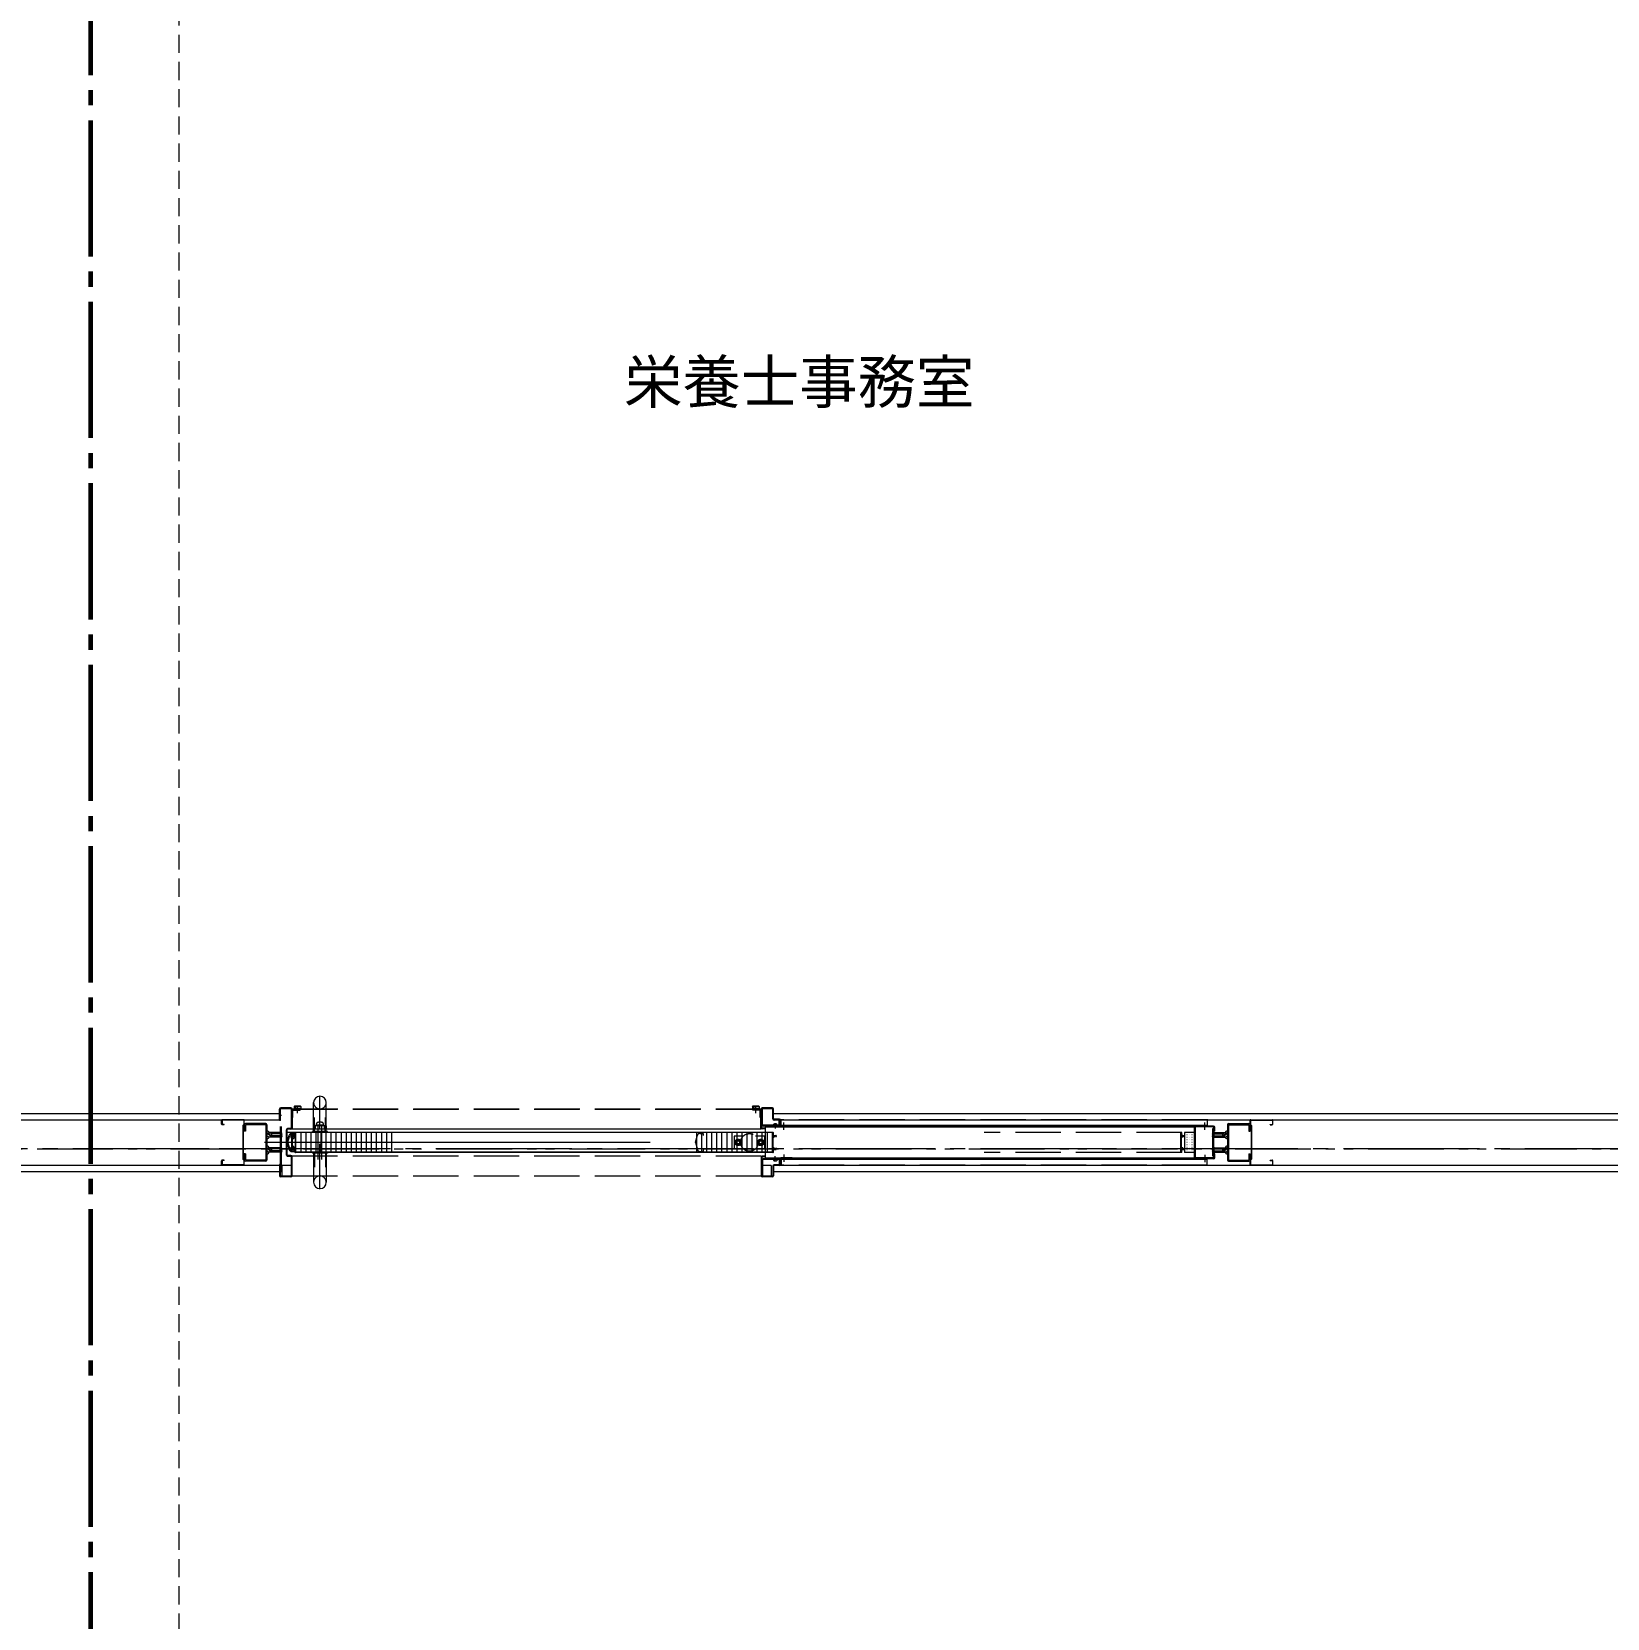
# Model space of a CAD drawing. Units: millimetres at full size, sheet at 1:30. Extents: x -16828 to 149130, y 47892 to 100313.
# Drawn here: x 12068 to 15193, y 51814 to 54962 of the extents above; entities that cross this region are included whole.
import ezdxf
from ezdxf.enums import TextEntityAlignment as Align

# ---------------------------------------------------------------- set-up
doc = ezdxf.new("R2010")
doc.units = ezdxf.units.MM
doc.header["$LTSCALE"] = 30
for name, pattern in [('CHAIN2', [12, 9, -1, 1, -1]), ('DASHED1', [1.8, 1.2, -0.6]), ('DASHED3', [4, 3, -1]), ('DOUBLE_CHAIN1', [8.8, 5, -1, 0.6, -0.6, 0.6, -1])]:
    doc.linetypes.add(name, pattern=pattern)
for name, color, linetype, lineweight in [('0-0', 7, 'CHAIN2', 15), ('0-1', 7, 'Continuous', 15), ('2-2_間仕切り芯', 7, 'DOUBLE_CHAIN1', 15), ('2-3_間仕切り', 7, 'Continuous', 15), ('2-A_建具', 7, 'Continuous', 15), ('3-0_AIHO08-壁芯', 7, 'CHAIN2', 15)]:
    doc.layers.add(name, color=color, linetype=linetype, lineweight=lineweight)
doc.layers.add('4-8_AIHO12-部屋名', color=7, linetype='Continuous')
doc.styles.add('ＭＳ ゴシック', font='')
doc.styles.get('ＭＳ ゴシック').set_extended_font_data('MS Gothic')

msp = doc.modelspace()

# ---------------------------------------------------------------- linework, layer by layer
at = {"layer": '0-0', "color": 1, "lineweight": 60}
msp.add_line((12184.96, 68105.86), (12184.96, 49250.86), dxfattribs=at)
at = {"layer": '0-1', "linetype": 'DASHED1'}
msp.add_line((12359.96, 55225.86), (12359.96, 51225.86), dxfattribs=at)
at = {"layer": '2-2_間仕切り芯'}
msp.add_line((-1120.67, 52745.86), (29227.98, 52745.86), dxfattribs=at)
at = {"layer": '2-3_間仕切り'}
for p, q in [((10517.46, 52815.86), (12559.96, 52815.86)), ((13539.96, 52815.86), (18464.96, 52815.86)), ((9634.96, 52803.36), (12559.96, 52803.36)), ((13539.96, 52803.36), (18477.46, 52803.36)), ((9634.96, 52713.36), (12559.96, 52713.36)), ((9634.96, 52700.86), (12559.96, 52700.86)), ((13539.96, 52713.36), (28292.46, 52713.36)), ((13539.96, 52700.86), (28304.96, 52700.86))]:
    msp.add_line(p, q, dxfattribs=at)
at = {"layer": '2-A_建具', "linetype": 'DASHED3'}
for p, q in [((12639.96, 52665.86), (12639.96, 52850.86)), ((12585.46, 52825.06), (13514.96, 52825.06)), ((12585.46, 52785.36), (12585.46, 52825.06)), ((13514.96, 52823.86), (12585.46, 52823.86)), ((12586.56, 52822.26), (12600.96, 52822.26)), ((12586.56, 52807.86), (12586.56, 52822.26)), ((12588.96, 52829.86), (12589.96, 52830.86)), ((12588.96, 52829.86), (12588.96, 52826.36)), ((12589.46, 52825.86), (12588.96, 52826.36)), ((12588.96, 52826.36), (12601.96, 52826.36)), ((12589.46, 52829.86), (12589.46, 52826.36)), ((12589.46, 52825.86), (12601.46, 52825.86)), ((12589.96, 52830.86), (12600.96, 52830.86)), ((12589.96, 52829.86), (12589.96, 52826.86)), ((12590.46, 52829.86), (12590.46, 52827.36)), ((12590.46, 52825.86), (12590.46, 52825.06)), ((12590.96, 52829.86), (12590.96, 52827.86)), ((12591.46, 52829.86), (12591.46, 52828.36)), ((12591.96, 52829.86), (12591.96, 52828.86)), ((12592.46, 52829.86), (12592.46, 52829.36)), ((12593.46, 52825.06), (12593.46, 52825.86)), ((12595.46, 52816.07), (12595.46, 52831.71)), ((12597.46, 52825.06), (12597.46, 52825.86)), ((12600.46, 52825.86), (12600.46, 52825.06)), ((12600.96, 52822.26), (12600.96, 52823.86)), ((12601.46, 52825.86), (12601.96, 52826.36)), ((12601.96, 52829.86), (12601.96, 52826.36)), ((13497.96, 52829.86), (13498.96, 52830.86)), ((13497.96, 52829.86), (13497.96, 52826.36)), ((13498.46, 52825.86), (13497.96, 52826.36)), ((13497.96, 52826.36), (13510.96, 52826.36)), ((13498.46, 52829.86), (13498.46, 52826.36)), ((13498.46, 52825.86), (13510.46, 52825.86)), ((13498.96, 52830.86), (13509.96, 52830.86)), ((13498.96, 52829.86), (13498.96, 52826.86)), ((13498.96, 52822.26), (13498.96, 52823.86)), ((13513.36, 52822.26), (13498.96, 52822.26)), ((13499.46, 52829.86), (13499.46, 52827.36)), ((13499.46, 52825.86), (13499.46, 52825.06)), ((13499.96, 52829.86), (13499.96, 52827.86)), ((13500.46, 52829.86), (13500.46, 52828.36)), ((13500.96, 52829.86), (13500.96, 52828.86)), ((13501.46, 52829.86), (13501.46, 52829.36)), ((13502.46, 52825.06), (13502.46, 52825.86)), ((13504.46, 52816.07), (13504.46, 52831.71)), ((13506.46, 52825.06), (13506.46, 52825.86)), ((13509.46, 52825.86), (13509.46, 52825.06)), ((13510.46, 52825.86), (13510.96, 52826.36)), ((13510.96, 52829.86), (13510.96, 52826.36)), ((13513.36, 52807.86), (13513.36, 52822.26)), ((13514.46, 52785.36), (13514.46, 52825.06)), ((12561.56, 52699.86), (12561.56, 52811.86)), ((12563.86, 52811.86), (12561.56, 52811.86)), ((12563.86, 52699.86), (12563.86, 52811.86)), ((12586.56, 52807.86), (12584.96, 52807.86)), ((12585.46, 52785.36), (13514.96, 52785.36)), ((12632.04, 52787.86), (12626.86, 52787.86)), ((12627.66, 52791.36), (12627.46, 52791.36)), ((12627.66, 52784.36), (12627.46, 52784.36)), ((12627.66, 52791.36), (12627.66, 52784.36)), ((12627.66, 52791.36), (12629.66, 52789.36)), ((12627.66, 52784.36), (12629.66, 52786.36)), ((12628.96, 52779.86), (12628.96, 52807.73)), ((12629.46, 52779.86), (12629.46, 52790.36)), ((12629.66, 52789.36), (12632.04, 52789.36)), ((12629.66, 52786.36), (12632.04, 52786.36)), ((12649.46, 52791.36), (12630.46, 52791.36)), ((12632.96, 52791.36), (12632.96, 52795.02)), ((12632.96, 52793.36), (12646.96, 52793.36)), ((12635.96, 52791.36), (12635.96, 52724.65)), ((12643.96, 52724.65), (12643.96, 52791.36)), ((12646.96, 52791.36), (12646.96, 52795.02)), ((12650.26, 52789.36), (12647.88, 52789.36)), ((12653.06, 52787.86), (12647.88, 52787.86)), ((12650.26, 52786.36), (12647.88, 52786.36)), ((12652.26, 52791.36), (12650.26, 52789.36)), ((12652.26, 52784.36), (12650.26, 52786.36)), ((12650.46, 52779.86), (12650.46, 52790.36)), ((12650.96, 52779.86), (12650.96, 52807.73)), ((12652.26, 52791.36), (12652.46, 52791.36)), ((12652.26, 52791.36), (12652.26, 52784.36)), ((12652.26, 52784.36), (12652.46, 52784.36)), ((13514.96, 52807.86), (13513.36, 52807.86)), ((13518.16, 52803.36), (13516.56, 52803.36)), ((13543.16, 52795.06), (13543.16, 52785.88)), ((13546.66, 52792.46), (13546.66, 52793.29)), ((14399.96, 52803.16), (13554.96, 52803.16)), ((13559.96, 52783.06), (13559.96, 52797.66)), ((14394.96, 52783.06), (14394.96, 52797.66)), ((14411.06, 52730.86), (14411.06, 52785.86)), ((14413.36, 52730.86), (14413.36, 52785.86)), ((13384.96, 52758.64), (13388.93, 52772.72)), ((13384.96, 52758.08), (13384.96, 52758.64)), ((13384.96, 52758.08), (13388.93, 52744)), ((13393.74, 52776.36), (13399.96, 52776.36)), ((13399.96, 52776.36), (13399.96, 52772.36)), ((13461.96, 52770.86), (13461.96, 52745.86)), ((13479.71, 52770.86), (13461.96, 52770.86)), ((13521.96, 52770.86), (13504.21, 52770.86)), ((13521.96, 52770.86), (13521.96, 52745.86)), ((13522.96, 52778.36), (13522.96, 52738.36)), ((14349.56, 52778.36), (13957.46, 52778.36)), ((14347.46, 52758.66), (14347.46, 52777.11)), ((14347.46, 52739.61), (14347.46, 52758.06)), ((14347.96, 52777.61), (14348.46, 52777.61)), ((14348.96, 52777.11), (14348.96, 52770.36)), ((14348.96, 52770.36), (14350.51, 52770.36)), ((14348.96, 52747.86), (14348.96, 52768.86)), ((14349.56, 52770.86), (14349.56, 52778.36)), ((14350.68, 52771.51), (14350.51, 52770.36)), ((14351.67, 52772.36), (14354.96, 52772.36)), ((14354.96, 52778.36), (14354.96, 52738.36)), ((14374.96, 52778.36), (14354.96, 52778.36)), ((14359.96, 52773.36), (14359.66, 52773.36)), ((14359.96, 52768.36), (14359.66, 52768.36)), ((14359.96, 52763.36), (14359.66, 52763.36)), ((14359.96, 52758.36), (14359.66, 52758.36)), ((14359.96, 52753.36), (14359.66, 52753.36)), ((14364.96, 52773.36), (14364.66, 52773.36)), ((14364.96, 52768.36), (14364.66, 52768.36)), ((14364.96, 52763.36), (14364.66, 52763.36)), ((14364.96, 52758.36), (14364.66, 52758.36)), ((14364.96, 52753.36), (14364.66, 52753.36)), ((14369.96, 52773.36), (14369.66, 52773.36)), ((14369.96, 52768.36), (14369.66, 52768.36)), ((14369.96, 52763.36), (14369.66, 52763.36)), ((14369.96, 52758.36), (14369.66, 52758.36)), ((14369.96, 52753.36), (14369.66, 52753.36)), ((14374.96, 52778.36), (14374.96, 52738.36)), ((13514.96, 52731.36), (12584.96, 52731.36)), ((12628.96, 52736.86), (12628.96, 52709)), ((12650.96, 52736.86), (12650.96, 52709)), ((13393.74, 52740.36), (13399.96, 52740.36)), ((13399.96, 52744.36), (13399.96, 52740.36)), ((13479.71, 52745.86), (13461.96, 52745.86)), ((13521.96, 52745.86), (13504.21, 52745.86)), ((13543.16, 52721.66), (13543.16, 52730.84)), ((13559.96, 52734.16), (13559.96, 52719.56)), ((14349.56, 52738.36), (13957.46, 52738.36)), ((14348.46, 52739.11), (14347.96, 52739.11)), ((14351.46, 52747.86), (14348.96, 52747.86)), ((14348.96, 52746.36), (14350.51, 52746.36)), ((14348.96, 52746.36), (14348.96, 52739.61)), ((14349.56, 52738.36), (14349.56, 52745.86)), ((14350.51, 52746.36), (14350.68, 52745.21)), ((14351.46, 52745.36), (14351.46, 52747.86)), ((14353.96, 52745.36), (14351.46, 52745.36)), ((14351.67, 52744.36), (14354.96, 52744.36)), ((14353.96, 52747.36), (14353.96, 52745.36)), ((14354.96, 52747.36), (14353.96, 52747.36)), ((14374.96, 52738.36), (14354.96, 52738.36)), ((14359.96, 52748.36), (14359.66, 52748.36)), ((14359.96, 52743.36), (14359.66, 52743.36)), ((14364.96, 52748.36), (14364.66, 52748.36)), ((14364.96, 52743.36), (14364.66, 52743.36)), ((14369.96, 52748.36), (14369.66, 52748.36)), ((14369.96, 52743.36), (14369.66, 52743.36)), ((14394.96, 52733.66), (14394.96, 52719.06)), ((12563.86, 52699.86), (12561.56, 52699.86)), ((12564.96, 52691.66), (12564.96, 52712.66)), ((12584.96, 52712.66), (12564.96, 52712.66)), ((13514.96, 52691.66), (12564.96, 52691.66)), ((13534.96, 52712.66), (13514.96, 52712.66)), ((13534.96, 52712.66), (13534.96, 52691.66)), ((14399.96, 52713.56), (13554.96, 52713.56))]:
    msp.add_line(p, q, dxfattribs=at)
at = {"layer": '2-A_建具'}
for p, q in [((12559.96, 52801.86), (12559.96, 52824.46)), ((12561.56, 52801.86), (12561.56, 52825.26)), ((12583.36, 52825.26), (12561.56, 52825.26)), ((12582.56, 52826.86), (12562.36, 52826.86)), ((12583.36, 52785.96), (12583.36, 52825.26)), ((12584.96, 52786.76), (12584.96, 52824.46)), ((12627.46, 52779.86), (12627.46, 52837.36)), ((12652.46, 52779.86), (12652.46, 52837.36)), ((13514.96, 52787.76), (13514.96, 52824.46)), ((13538.36, 52825.26), (13516.56, 52825.26)), ((13518.16, 52824.76), (13516.56, 52824.76)), ((13537.56, 52826.86), (13517.36, 52826.86)), ((13518.16, 52792.46), (13518.16, 52824.76)), ((13538.36, 52805.16), (13538.36, 52825.26)), ((13539.96, 52804.36), (13539.96, 52824.46)), ((12444.96, 52794.56), (12444.96, 52802.16)), ((12445.76, 52802.56), (12445.76, 52794.16)), ((12489.16, 52802.56), (12445.76, 52802.56)), ((12449.96, 52794.16), (12445.76, 52794.16)), ((12488.76, 52803.36), (12446.16, 52803.36)), ((12449.96, 52793.36), (12446.16, 52793.36)), ((12449.96, 52793.36), (12449.96, 52794.16)), ((12487.16, 52791.69), (12489.16, 52793.69)), ((12487.16, 52791.69), (12487.16, 52725.03)), ((12487.96, 52791.36), (12489.61, 52793.01)), ((12487.96, 52791.36), (12487.96, 52725.36)), ((12489.16, 52802.56), (12489.16, 52793.69)), ((12489.96, 52793.86), (12489.96, 52802.16)), ((12489.96, 52793.46), (12489.96, 52780.86)), ((12492.26, 52780.86), (12489.96, 52780.86)), ((12532.66, 52793.56), (12492.26, 52793.56)), ((12492.26, 52793.56), (12492.26, 52780.86)), ((12532.56, 52795.86), (12492.36, 52795.86)), ((12532.66, 52793.56), (12532.66, 52723.16)), ((12534.96, 52793.46), (12534.96, 52723.26)), ((12534.96, 52765.9), (12534.96, 52780.82)), ((12561.56, 52801.86), (12559.96, 52801.86)), ((12573.36, 52733.16), (12573.36, 52783.56)), ((12582.56, 52784.36), (12574.96, 52784.36)), ((13514.96, 52784.36), (12574.96, 52784.36)), ((12583.36, 52785.96), (12575.76, 52785.96)), ((13522.96, 52785.36), (13517.36, 52785.36)), ((13550.76, 52792.46), (13518.16, 52792.46)), ((13549.96, 52790.86), (13518.96, 52790.86)), ((13522.96, 52790.86), (13522.96, 52778.36)), ((13522.96, 52789.26), (14374.96, 52789.26)), ((13539.66, 52792.46), (13539.66, 52793.29)), ((13551.56, 52804.36), (13539.96, 52804.36)), ((13552.36, 52802.76), (13540.76, 52802.76)), ((13550.76, 52792.46), (13550.76, 52802.76)), ((13552.36, 52791.66), (13552.36, 52802.76)), ((13553.96, 52790.86), (13553.96, 52801.96)), ((13576.96, 52789.26), (13554.76, 52789.26)), ((13554.96, 52790.86), (13554.96, 52804.36)), ((14399.96, 52792.06), (13554.96, 52792.06)), ((13554.96, 52790.86), (14399.96, 52790.86)), ((14374.96, 52789.26), (14374.96, 52790.86)), ((14374.96, 52728.26), (14374.96, 52788.46)), ((14376.56, 52727.46), (14376.56, 52789.26)), ((14413.36, 52789.26), (14376.56, 52789.26)), ((14412.56, 52790.86), (14377.36, 52790.86)), ((14399.96, 52804.36), (14399.96, 52790.86)), ((14413.36, 52785.86), (14411.06, 52785.86)), ((14414.96, 52780.86), (14414.96, 52788.46)), ((14439.96, 52793.46), (14439.96, 52723.26)), ((14439.96, 52765.9), (14439.96, 52780.82)), ((14442.26, 52793.56), (14482.66, 52793.56)), ((14442.26, 52793.56), (14442.26, 52723.16)), ((14442.36, 52795.86), (14482.56, 52795.86)), ((14482.66, 52793.56), (14482.66, 52780.86)), ((14482.66, 52780.86), (14484.96, 52780.86)), ((14484.96, 52793.86), (14484.96, 52802.16)), ((14484.96, 52793.46), (14484.96, 52780.86)), ((14486.96, 52791.36), (14485.31, 52793.01)), ((14485.76, 52802.56), (14529.16, 52802.56)), ((14485.76, 52802.56), (14485.76, 52793.69)), ((14487.76, 52791.69), (14485.76, 52793.69)), ((14486.16, 52803.36), (14528.76, 52803.36)), ((14486.96, 52791.36), (14486.96, 52725.36)), ((14487.76, 52791.69), (14487.76, 52725.03)), ((14524.96, 52794.16), (14529.16, 52794.16)), ((14524.96, 52793.36), (14524.96, 52794.16)), ((14524.96, 52793.36), (14528.76, 52793.36)), ((14529.16, 52802.56), (14529.16, 52794.16)), ((14529.96, 52794.56), (14529.96, 52802.16)), ((13294.96, 52758.36), (12529.96, 52758.36)), ((12534.96, 52735.9), (12534.96, 52750.82)), ((12535.99, 52776.23), (12542.33, 52769.89)), ((12537.41, 52777.64), (12543.55, 52771.5)), ((12563.46, 52777.86), (12539.46, 52777.86)), ((12563.46, 52768.86), (12539.46, 52768.86)), ((12562.3, 52776.86), (12542.29, 52776.86)), ((12564.61, 52769.86), (12542.29, 52769.86)), ((12561.97, 52775.36), (12543.49, 52775.36)), ((12564.95, 52771.36), (12543.49, 52771.36)), ((12561.96, 52773.26), (12561.96, 52773.36)), ((13514.96, 52778.36), (12574.96, 52778.36)), ((12575.03, 52758.9), (12578.93, 52772.72)), ((12575.03, 52757.82), (12578.93, 52744)), ((12576.59, 52758.9), (12580.38, 52772.31)), ((12576.59, 52757.82), (12580.38, 52744.41)), ((12582.46, 52774.86), (12582.46, 52768.36)), ((12582.46, 52768.36), (12583.46, 52768.36)), ((12583.46, 52768.36), (12583.46, 52748.36)), ((12583.74, 52776.36), (12589.96, 52776.36)), ((12583.96, 52774.86), (12583.96, 52772.36)), ((12583.96, 52772.36), (12584.96, 52772.36)), ((12584.96, 52772.36), (12584.96, 52768.11)), ((12584.96, 52771.86), (12585.46, 52770.36)), ((12584.96, 52768.11), (12586.16, 52768.11)), ((12584.96, 52766.11), (12588.46, 52766.11)), ((12584.96, 52766.11), (12584.96, 52750.61)), ((12584.96, 52750.61), (12588.46, 52750.61)), ((12588.61, 52772.36), (12585.46, 52772.36)), ((12585.96, 52775.16), (12588.76, 52775.16)), ((12586.16, 52770.61), (12586.16, 52768.11)), ((12586.66, 52771.11), (12587.96, 52771.11)), ((12588.46, 52770.61), (12588.46, 52766.11)), ((12588.46, 52746.11), (12588.46, 52750.61)), ((12588.61, 52771.36), (12589.07, 52769.25)), ((12588.76, 52775.16), (12588.76, 52772.36)), ((12588.76, 52772.36), (12589.96, 52772.36)), ((12589.56, 52768.86), (12591.46, 52768.86)), ((12589.6, 52771.52), (12589.96, 52769.86)), ((12589.96, 52776.36), (12589.96, 52772.36)), ((12589.96, 52769.86), (12591.46, 52769.86)), ((12590.36, 52770.86), (12590.36, 52777.46)), ((12590.36, 52770.86), (12590.96, 52770.86)), ((12590.96, 52770.86), (12590.96, 52777.76)), ((13538.96, 52777.76), (12590.96, 52777.76)), ((12791.33, 52778.36), (12591.26, 52778.36)), ((12591.46, 52777.61), (12591.96, 52777.61)), ((12591.46, 52747.86), (12591.46, 52768.86)), ((12592.46, 52738.96), (12592.46, 52777.76)), ((12602.46, 52738.96), (12602.46, 52777.76)), ((12612.46, 52738.96), (12612.46, 52777.76)), ((12622.46, 52738.96), (12622.46, 52777.76)), ((12654.96, 52779.86), (12624.96, 52779.86)), ((12624.96, 52778.36), (12624.96, 52779.86)), ((12632.46, 52738.96), (12632.46, 52777.76)), ((12642.46, 52738.96), (12642.46, 52777.76)), ((12652.46, 52738.96), (12652.46, 52777.76)), ((12654.96, 52778.36), (12654.96, 52779.86)), ((12662.46, 52738.96), (12662.46, 52777.76)), ((12672.46, 52738.96), (12672.46, 52777.76)), ((12682.46, 52738.96), (12682.46, 52777.76)), ((12692.46, 52738.96), (12692.46, 52777.76)), ((12702.46, 52738.96), (12702.46, 52777.76)), ((12712.46, 52738.96), (12712.46, 52777.76)), ((12722.46, 52738.96), (12722.46, 52777.76)), ((12732.46, 52738.96), (12732.46, 52777.76)), ((12742.46, 52738.96), (12742.46, 52777.76)), ((12752.46, 52738.96), (12752.46, 52777.76)), ((12762.46, 52738.96), (12762.46, 52777.76)), ((12772.46, 52738.96), (12772.46, 52777.76)), ((12782.46, 52738.96), (12782.46, 52777.76)), ((13538.66, 52778.36), (13383.33, 52778.36)), ((13387.46, 52738.96), (13387.46, 52777.76)), ((13397.46, 52738.96), (13397.46, 52777.76)), ((13407.46, 52738.96), (13407.46, 52777.76)), ((13417.46, 52738.96), (13417.46, 52777.76)), ((13427.46, 52738.96), (13427.46, 52777.76)), ((13437.46, 52738.96), (13437.46, 52777.76)), ((13447.46, 52738.96), (13447.46, 52777.76)), ((13457.46, 52738.96), (13457.46, 52777.76)), ((13467.46, 52738.96), (13467.46, 52777.76)), ((13477.46, 52738.96), (13477.46, 52777.76)), ((13487.46, 52738.96), (13487.46, 52777.76)), ((13497.46, 52738.96), (13497.46, 52777.76)), ((13507.46, 52738.96), (13507.46, 52777.76)), ((13517.46, 52738.96), (13517.46, 52777.76)), ((13527.46, 52738.96), (13527.46, 52777.76)), ((13537.46, 52738.96), (13537.46, 52777.76)), ((13538.46, 52777.61), (13537.96, 52777.61)), ((13538.46, 52772.61), (13538.46, 52769.86)), ((13538.96, 52772.61), (13538.46, 52772.61)), ((13539.96, 52769.86), (13538.46, 52769.86)), ((13540.36, 52768.86), (13538.46, 52768.86)), ((13538.46, 52768.86), (13538.46, 52747.86)), ((13539.56, 52770.86), (13539.56, 52777.46)), ((13540.32, 52771.52), (13539.96, 52769.86)), ((13541.31, 52771.36), (13540.85, 52769.25)), ((13541.31, 52772.36), (13544.46, 52772.36)), ((13544.96, 52771.86), (13544.96, 52769.86)), ((14409.97, 52771.36), (14431.43, 52771.36)), ((14410.3, 52769.86), (14432.63, 52769.86)), ((14411.46, 52777.86), (14435.46, 52777.86)), ((14411.46, 52768.86), (14435.46, 52768.86)), ((14412.61, 52776.86), (14432.63, 52776.86)), ((14412.95, 52775.36), (14431.43, 52775.36)), ((14412.96, 52773.26), (14412.96, 52773.36)), ((14437.51, 52777.64), (14431.36, 52771.5)), ((14438.93, 52776.23), (14432.59, 52769.89)), ((14439.96, 52735.9), (14439.96, 52750.82)), ((12622.87, 52745.86), (12439.96, 52745.86)), ((12444.96, 52714.56), (12444.96, 52722.16)), ((12449.96, 52722.56), (12445.76, 52722.56)), ((12445.76, 52722.56), (12445.76, 52714.16)), ((12449.96, 52723.36), (12446.16, 52723.36)), ((12449.96, 52722.56), (12449.96, 52723.36)), ((12489.16, 52723.03), (12487.16, 52725.03)), ((12489.61, 52723.71), (12487.96, 52725.36)), ((12489.16, 52723.03), (12489.16, 52714.16)), ((12492.26, 52735.86), (12489.96, 52735.86)), ((12489.96, 52735.86), (12489.96, 52723.26)), ((12489.96, 52714.56), (12489.96, 52722.86)), ((12492.26, 52735.86), (12492.26, 52723.16)), ((12532.66, 52723.16), (12492.26, 52723.16)), ((12532.56, 52720.86), (12492.36, 52720.86)), ((12535.99, 52746.23), (12542.33, 52739.89)), ((12537.41, 52747.64), (12543.55, 52741.5)), ((12563.46, 52747.86), (12539.46, 52747.86)), ((12563.46, 52738.86), (12539.46, 52738.86)), ((12562.3, 52746.86), (12542.29, 52746.86)), ((12564.61, 52739.86), (12542.29, 52739.86)), ((12561.97, 52745.36), (12543.49, 52745.36)), ((12564.95, 52741.36), (12543.49, 52741.36)), ((12561.96, 52743.26), (12561.96, 52743.36)), ((12583.36, 52730.76), (12575.76, 52730.76)), ((12582.46, 52748.36), (12583.46, 52748.36)), ((12582.46, 52741.86), (12582.46, 52748.36)), ((12583.36, 52691.46), (12583.36, 52730.76)), ((12583.74, 52740.36), (12589.96, 52740.36)), ((12583.96, 52741.86), (12583.96, 52744.36)), ((12584.96, 52748.61), (12586.16, 52748.61)), ((12584.96, 52712.66), (12584.96, 52731.36)), ((12584.96, 52692.26), (12584.96, 52729.96)), ((12588.61, 52744.36), (12585.46, 52744.36)), ((12585.96, 52741.56), (12588.76, 52741.56)), ((12586.16, 52746.11), (12586.16, 52748.61)), ((12586.66, 52745.61), (12587.96, 52745.61)), ((12588.61, 52745.36), (12589.07, 52747.47)), ((12588.76, 52744.36), (12589.96, 52744.36)), ((12588.76, 52741.56), (12588.76, 52744.36)), ((12589.56, 52747.86), (12591.46, 52747.86)), ((12589.6, 52745.2), (12589.96, 52746.86)), ((12589.96, 52746.86), (12591.46, 52746.86)), ((12589.96, 52740.36), (12589.96, 52744.36)), ((12590.36, 52745.86), (12590.96, 52745.86)), ((12590.36, 52739.26), (12590.36, 52745.86)), ((12590.96, 52738.96), (12590.96, 52745.86)), ((12590.96, 52744.11), (12591.46, 52744.11)), ((13538.96, 52738.96), (12590.96, 52738.96)), ((13538.66, 52738.36), (12591.26, 52738.36)), ((12591.46, 52744.11), (12591.46, 52746.86)), ((12591.46, 52739.11), (12591.96, 52739.11)), ((12624.96, 52738.36), (12624.96, 52736.86)), ((12654.96, 52738.36), (12624.96, 52738.36)), ((12654.96, 52736.86), (12624.96, 52736.86)), ((12627.46, 52736.86), (12627.46, 52679.36)), ((12652.46, 52736.86), (12652.46, 52679.36)), ((12654.96, 52738.36), (12654.96, 52736.86)), ((13514.96, 52728.96), (13514.96, 52692.26)), ((13522.96, 52731.36), (13517.36, 52731.36)), ((13518.16, 52724.26), (13518.16, 52691.96)), ((13550.76, 52724.26), (13518.16, 52724.26)), ((13549.96, 52725.86), (13518.96, 52725.86)), ((13522.96, 52738.36), (13522.96, 52725.86)), ((13522.96, 52727.46), (14374.96, 52727.46)), ((13538.46, 52739.11), (13537.96, 52739.11)), ((13540.36, 52747.86), (13538.46, 52747.86)), ((13539.96, 52746.86), (13538.46, 52746.86)), ((13539.56, 52745.86), (13538.96, 52745.86)), ((13538.96, 52738.96), (13538.96, 52745.86)), ((13539.56, 52739.26), (13539.56, 52745.86)), ((13539.66, 52724.26), (13539.66, 52723.43)), ((13540.32, 52745.2), (13539.96, 52746.86)), ((13541.31, 52745.36), (13540.85, 52747.47)), ((13541.31, 52744.36), (13544.46, 52744.36)), ((13544.96, 52744.86), (13544.96, 52746.86)), ((13546.66, 52724.26), (13546.66, 52723.43)), ((13550.76, 52724.26), (13550.76, 52713.96)), ((13552.36, 52725.06), (13552.36, 52713.96)), ((13553.96, 52725.86), (13553.96, 52714.76)), ((13576.96, 52727.46), (13554.76, 52727.46)), ((13554.96, 52725.86), (14399.96, 52725.86)), ((13554.96, 52725.86), (13554.96, 52712.36)), ((14399.96, 52724.66), (13554.96, 52724.66)), ((14374.96, 52727.46), (14374.96, 52725.86)), ((14413.36, 52727.46), (14376.56, 52727.46)), ((14412.56, 52725.86), (14377.36, 52725.86)), ((14399.96, 52712.36), (14399.96, 52725.86)), ((14559.96, 52745.86), (14409.96, 52745.86)), ((14409.97, 52741.36), (14431.43, 52741.36)), ((14410.3, 52739.86), (14432.63, 52739.86)), ((14413.36, 52730.86), (14411.06, 52730.86)), ((14411.46, 52747.86), (14435.46, 52747.86)), ((14411.46, 52738.86), (14435.46, 52738.86)), ((14412.61, 52746.86), (14432.63, 52746.86)), ((14412.95, 52745.36), (14431.43, 52745.36)), ((14412.96, 52743.26), (14412.96, 52743.36)), ((14414.96, 52735.86), (14413.36, 52735.86)), ((14413.36, 52727.46), (14413.36, 52735.86)), ((14414.96, 52728.26), (14414.96, 52735.86)), ((14437.51, 52747.64), (14431.36, 52741.5)), ((14438.93, 52746.23), (14432.59, 52739.89)), ((14442.26, 52723.16), (14482.66, 52723.16)), ((14442.36, 52720.86), (14482.56, 52720.86)), ((14482.66, 52735.86), (14484.96, 52735.86)), ((14482.66, 52735.86), (14482.66, 52723.16)), ((14484.96, 52735.86), (14484.96, 52723.26)), ((14484.96, 52714.56), (14484.96, 52722.86)), ((14485.31, 52723.71), (14486.96, 52725.36)), ((14485.76, 52723.03), (14487.76, 52725.03)), ((14485.76, 52723.03), (14485.76, 52714.16)), ((14524.96, 52723.36), (14528.76, 52723.36)), ((14524.96, 52722.56), (14524.96, 52723.36)), ((14524.96, 52722.56), (14529.16, 52722.56)), ((14529.16, 52722.56), (14529.16, 52714.16)), ((14529.96, 52714.56), (14529.96, 52722.16)), ((12489.16, 52714.16), (12445.76, 52714.16)), ((12488.76, 52713.36), (12446.16, 52713.36)), ((12559.96, 52714.86), (12559.96, 52692.26)), ((12561.56, 52714.86), (12559.96, 52714.86)), ((12561.56, 52691.46), (12561.56, 52714.86)), ((12583.36, 52691.46), (12561.56, 52691.46)), ((12582.56, 52689.86), (12562.36, 52689.86)), ((13518.16, 52713.36), (13516.56, 52713.36)), ((13518.16, 52691.96), (13516.56, 52691.96)), ((13538.36, 52691.46), (13516.56, 52691.46)), ((13537.56, 52689.86), (13517.36, 52689.86)), ((13538.36, 52711.56), (13538.36, 52691.46)), ((13539.96, 52712.36), (13539.96, 52692.26)), ((13551.56, 52712.36), (13539.96, 52712.36)), ((13552.36, 52713.96), (13540.76, 52713.96)), ((14485.76, 52714.16), (14529.16, 52714.16)), ((14486.16, 52713.36), (14528.76, 52713.36))]:
    msp.add_line(p, q, dxfattribs=at)
at = {"layer": '2-A_建具', "linetype": 'DASHED3'}
for points in [[(12600.96, 52830.86), (12601.96, 52829.86), (12588.96, 52829.86)], [(13509.96, 52830.86), (13510.96, 52829.86), (13497.96, 52829.86)], [(14347.46, 52758.66), (14347.76, 52758.36), (14347.46, 52758.06)], [(14354.96, 52769.36), (14353.96, 52769.36), (14353.96, 52771.36), (14351.46, 52771.36), (14351.46, 52768.86), (14348.96, 52768.86)]]:
    msp.add_lwpolyline(points, dxfattribs=at)
at = {"layer": '2-A_建具'}
for points in [[(13522.96, 52785.36), (13522.96, 52786.96), (13516.56, 52786.96), (13516.56, 52825.26)], [(12582.56, 52732.36), (12574.96, 52732.36), (12574.96, 52784.36)], [(13576.96, 52789.26), (13576.96, 52790.86), (13553.96, 52790.86)], [(14414.96, 52780.86), (14413.36, 52780.86), (14413.36, 52789.26)], [(12582.46, 52774.86), (12584.96, 52774.86), (12585.96, 52775.16)], [(12585.96, 52769.86), (12585.96, 52771.36), (12588.61, 52771.36)], [(12590.96, 52772.61), (12591.46, 52772.61), (12591.46, 52769.86)], [(12592.46, 52758.66), (12592.16, 52758.36), (12592.46, 52758.06)], [(13537.46, 52758.06), (13537.76, 52758.36), (13537.46, 52758.66)], [(13539.56, 52770.86), (13538.96, 52770.86), (13538.96, 52777.76)], [(13543.96, 52769.86), (13543.96, 52771.36), (13541.31, 52771.36)], [(12582.46, 52741.86), (12584.96, 52741.86), (12585.96, 52741.56)], [(12583.96, 52744.36), (12584.96, 52744.36), (12584.96, 52748.61)], [(12585.96, 52746.86), (12585.96, 52745.36), (12588.61, 52745.36)], [(13522.96, 52731.36), (13522.96, 52729.76), (13516.56, 52729.76), (13516.56, 52691.46)], [(13538.96, 52744.11), (13538.46, 52744.11), (13538.46, 52746.86)], [(13543.96, 52746.86), (13543.96, 52745.36), (13541.31, 52745.36)], [(13576.96, 52727.46), (13576.96, 52725.86), (13553.96, 52725.86)]]:
    msp.add_lwpolyline(points, dxfattribs=at)
at = {"layer": '2-A_建具', "linetype": 'DASHED3'}
for points in [[(13466.8, 52753.75), (13472.12, 52753.75), (13474.78, 52758.36), (13472.12, 52762.97), (13466.8, 52762.97), (13464.13, 52758.36)], [(13517.12, 52753.75), (13511.8, 52753.75), (13509.13, 52758.36), (13511.8, 52762.97), (13517.12, 52762.97), (13519.78, 52758.36)]]:
    msp.add_lwpolyline(points, close=True, dxfattribs=at)
at = {"layer": '2-A_建具'}
for centre in [(12539.46, 52773.36), (14435.46, 52773.36), (12539.46, 52743.36), (14435.46, 52743.36)]:
    msp.add_circle(centre, 4.5, dxfattribs=at)
at = {"layer": '2-A_建具', "linetype": 'DASHED3'}
for centre, radius in [((13469.46, 52758.36), 6.38), ((13469.46, 52758.36), 4.61), ((13469.46, 52758.36), 3), ((13491.96, 52758.36), 17.5), ((13514.46, 52758.36), 6.38), ((13514.46, 52758.36), 4.61), ((13514.46, 52758.36), 3)]:
    msp.add_circle(centre, radius, dxfattribs=at)
at = {"layer": '2-A_建具'}
for centre, radius, start, end in [((12639.96, 52837.36), 12.5, 0, 180), ((12562.36, 52824.46), 2.4, 90, 180), ((12582.56, 52824.46), 2.4, 0, 90), ((13517.36, 52824.46), 2.4, 90, 180), ((13537.56, 52824.46), 2.4, 0, 90), ((12446.16, 52802.16), 1.2, 90, 180), ((12446.16, 52794.56), 1.2, 180, 270), ((12488.76, 52802.16), 1.2, 0, 90), ((12488.76, 52793.86), 1.2, 315, 0), ((12492.36, 52793.46), 2.4, 90, 180), ((12532.56, 52793.46), 2.4, 0, 90), ((12535.53, 52776.82), 4.02, 14.9838, 98.17994), ((12575.76, 52783.56), 2.4, 90, 180), ((12582.56, 52786.76), 2.4, 270, 0), ((13517.36, 52787.76), 2.4, 180, 270), ((13518.96, 52793.26), 2.4, 180, 270), ((13540.76, 52805.16), 2.4, 180, 270), ((13549.96, 52793.26), 2.4, 270, 0), ((13551.56, 52801.96), 2.4, 0, 90), ((13554.76, 52791.66), 2.4, 180, 270), ((14377.36, 52788.46), 2.4, 90, 180), ((14412.56, 52788.46), 2.4, 0, 90), ((14439.39, 52776.82), 4.02, 81.82006, 165.0162), ((14442.36, 52793.46), 2.4, 90, 180), ((14482.56, 52793.46), 2.4, 0, 90), ((14486.16, 52802.16), 1.2, 90, 180), ((14486.16, 52793.86), 1.2, 180, 225), ((14528.76, 52802.16), 1.2, 0, 90), ((14528.76, 52794.56), 1.2, 270, 0), ((12535.53, 52769.9), 4.02, 261.82006, 345.0162), ((12535.53, 52746.82), 4.02, 14.9838, 98.17994), ((12561.96, 52777.86), 1, 90, 270), ((12561.96, 52776.06), 1, 90, 270), ((12561.96, 52774.26), 1, 90, 270), ((12561.96, 52772.46), 1, 90, 270), ((12561.96, 52770.66), 1, 90, 270), ((12561.96, 52768.86), 1, 90, 270), ((12564.4, 52775.61), 2.44, 112.61986, 247.38014), ((12562.52, 52775.61), 2.44, 292.61986, 67.38014), ((12562.52, 52771.11), 2.44, 292.61986, 67.38014), ((12576.96, 52758.36), 2, 164.24546, 195.75454), ((12578.52, 52758.36), 2, 164.24546, 195.75454), ((12583.74, 52771.36), 5, 90, 164.24546), ((12583.74, 52771.36), 3.5, 111.53229, 164.24546), ((12585.46, 52771.86), 0.5, 90, 180), ((12585.46, 52769.86), 0.5, 90, 180), ((12585.46, 52769.86), 0.5, 270, 0), ((12586.66, 52770.61), 0.5, 90, 180), ((12587.96, 52770.61), 0.5, 0, 90), ((12588.61, 52771.36), 1, 9.21899, 90), ((12589.56, 52769.36), 0.5, 192.33073, 270), ((12591.26, 52777.46), 0.9, 90, 180), ((12591.46, 52777.11), 0.5, 89.99996, 180.00004), ((12591.96, 52777.11), 0.5, 359.99996, 90.00004), ((13537.96, 52777.11), 0.5, 89.99996, 180.00004), ((13538.46, 52777.11), 0.5, 359.99996, 90.00004), ((13538.66, 52777.46), 0.9, 0, 90), ((13541.31, 52771.36), 1, 90, 170.78101), ((13540.36, 52769.36), 0.5, 270, 347.66927), ((13544.46, 52769.86), 0.5, 180, 270), ((13544.46, 52771.86), 0.5, 0, 90), ((13544.46, 52769.86), 0.5, 270, 0), ((14412.4, 52775.61), 2.44, 112.61986, 247.38014), ((14412.4, 52771.11), 2.44, 112.61986, 247.38014), ((14410.52, 52775.61), 2.44, 292.61986, 67.38014), ((14412.96, 52777.86), 1, 270, 90), ((14412.96, 52776.06), 1, 270, 90), ((14412.96, 52774.26), 1, 270, 90), ((14412.96, 52772.46), 1, 270, 90), ((14412.96, 52770.66), 1, 270, 90), ((14412.96, 52768.86), 1, 270, 90), ((14439.39, 52769.9), 4.02, 194.9838, 278.17994), ((14439.39, 52746.82), 4.02, 81.82006, 165.0162), ((12446.16, 52722.16), 1.2, 90, 180), ((12488.76, 52722.86), 1.2, 0, 45), ((12492.36, 52723.26), 2.4, 180, 270), ((12532.56, 52723.26), 2.4, 270, 0), ((12535.53, 52739.9), 4.02, 261.82006, 345.0162), ((12561.96, 52747.86), 1, 90, 270), ((12561.96, 52746.06), 1, 90, 270), ((12561.96, 52744.26), 1, 90, 270), ((12561.96, 52742.46), 1, 90, 270), ((12561.96, 52740.66), 1, 90, 270), ((12561.96, 52738.86), 1, 90, 270), ((12564.4, 52745.61), 2.44, 112.61986, 247.38014), ((12562.52, 52745.61), 2.44, 292.61986, 67.38014), ((12562.52, 52741.11), 2.44, 292.61986, 67.38014), ((12575.76, 52733.16), 2.4, 180, 270), ((12583.74, 52745.36), 5, 195.75454, 270), ((12583.74, 52745.36), 3.5, 195.75454, 248.46771), ((12582.56, 52729.96), 2.4, 6.11992, 90), ((12585.46, 52746.86), 0.5, 90, 180), ((12585.46, 52744.86), 0.5, 180, 270), ((12585.46, 52746.86), 0.5, 0, 90), ((12586.66, 52746.11), 0.5, 180, 270), ((12587.96, 52746.11), 0.5, 270, 0), ((12588.61, 52745.36), 1, 270, 350.78101), ((12589.56, 52747.36), 0.5, 90, 167.66927), ((12591.26, 52739.26), 0.9, 180, 270), ((12591.46, 52739.61), 0.5, 179.99996, 270.00004), ((12591.96, 52739.61), 0.5, 269.99996, 0.00004), ((13517.36, 52728.96), 2.4, 90, 180), ((13518.96, 52723.46), 2.4, 90, 180), ((13537.96, 52739.61), 0.5, 179.99996, 270.00004), ((13538.46, 52739.61), 0.5, 269.99996, 0.00004), ((13538.66, 52739.26), 0.9, 270, 0), ((13541.16, 52723.43), 1.5, 180, 254.53399), ((13541.31, 52745.36), 1, 189.21899, 270), ((13540.36, 52747.36), 0.5, 12.33073, 90), ((13543.16, 52730.66), 9, 254.53399, 285.46601), ((13544.46, 52746.86), 0.5, 90, 180), ((13544.46, 52746.86), 0.5, 0, 90), ((13544.46, 52744.86), 0.5, 270, 0), ((13545.16, 52723.43), 1.5, 285.46601, 0), ((13549.96, 52723.46), 2.4, 0, 90), ((13554.76, 52725.06), 2.4, 90, 180), ((14377.36, 52728.26), 2.4, 180, 270), ((14412.4, 52745.61), 2.44, 112.61986, 247.38014), ((14412.4, 52741.11), 2.44, 112.61986, 247.38014), ((14410.52, 52745.61), 2.44, 292.61986, 67.38014), ((14412.56, 52728.26), 2.4, 270, 0), ((14412.96, 52747.86), 1, 270, 90), ((14412.96, 52746.06), 1, 270, 90), ((14412.96, 52744.26), 1, 270, 90), ((14412.96, 52742.46), 1, 270, 90), ((14412.96, 52740.66), 1, 270, 90), ((14412.96, 52738.86), 1, 270, 90), ((14439.39, 52739.9), 4.02, 194.9838, 278.17994), ((14442.36, 52723.26), 2.4, 180, 270), ((14482.56, 52723.26), 2.4, 270, 0), ((14486.16, 52722.86), 1.2, 135, 180), ((14528.76, 52722.16), 1.2, 0, 90), ((12446.16, 52714.56), 1.2, 180, 270), ((12488.76, 52714.56), 1.2, 270, 0), ((12562.36, 52692.26), 2.4, 180, 270), ((12582.56, 52692.26), 2.4, 270, 358.47871), ((13517.36, 52692.26), 2.4, 180, 270), ((13537.56, 52692.26), 2.4, 270, 0), ((13540.76, 52711.56), 2.4, 90, 180), ((13551.56, 52714.76), 2.4, 270, 0), ((14486.16, 52714.56), 1.2, 180, 270), ((14528.76, 52714.56), 1.2, 270, 0), ((12639.96, 52679.36), 12.5, 180, 0)]:
    msp.add_arc(centre, radius, start, end, dxfattribs=at)
at = {"layer": '2-A_建具', "linetype": 'DASHED3'}
for centre, radius, start, end in [((12587.36, 52821.46), 2.4, 90, 180), ((12639.96, 52837.36), 12.5, 180, 0), ((13512.56, 52821.46), 2.4, 0, 90), ((12637.37, 52787.86), 10.51, 160.54484, 199.45516), ((12630.46, 52790.36), 1, 90, 180), ((12635.96, 52795.02), 3, 105.46601, 180), ((12639.96, 52780.56), 18, 74.53399, 105.46601), ((12643.96, 52795.02), 3, 0, 74.53399), ((12649.46, 52790.36), 1, 0, 90), ((12642.55, 52787.86), 10.51, 340.54484, 19.45516), ((13541.16, 52793.29), 1.5, 105.46601, 180), ((13543.16, 52786.06), 9, 74.53399, 105.46601), ((13545.16, 52793.29), 1.5, 0, 74.53399), ((13393.74, 52771.36), 5, 90, 164.24546), ((14347.96, 52777.11), 0.5, 89.99996, 180.00004), ((14348.46, 52777.11), 0.5, 359.99996, 90.00004), ((14351.67, 52771.36), 1, 90, 171.46923), ((13393.74, 52745.36), 5, 195.75454, 270), ((14347.96, 52739.61), 0.5, 179.99996, 270.00004), ((14348.46, 52739.61), 0.5, 269.99996, 0.00004), ((14351.67, 52745.36), 1, 188.53077, 270), ((12639.96, 52679.36), 12.5, 0, 180)]:
    msp.add_arc(centre, radius, start, end, dxfattribs=at)
at = {"layer": '3-0_AIHO08-壁芯'}
msp.add_line((28259.96, 52745.86), (-115.04, 52745.86), dxfattribs=at)

# ---------------------------------------------------------------- texts
at = {"layer": '4-8_AIHO12-部屋名', "style": 'ＭＳ ゴシック'}
msp.add_text('栄養士事務室', height=84.92, dxfattribs=at).set_placement((13243.19, 54199.25), align=Align.BOTTOM_LEFT)

doc.saveas('drawing.dxf')
